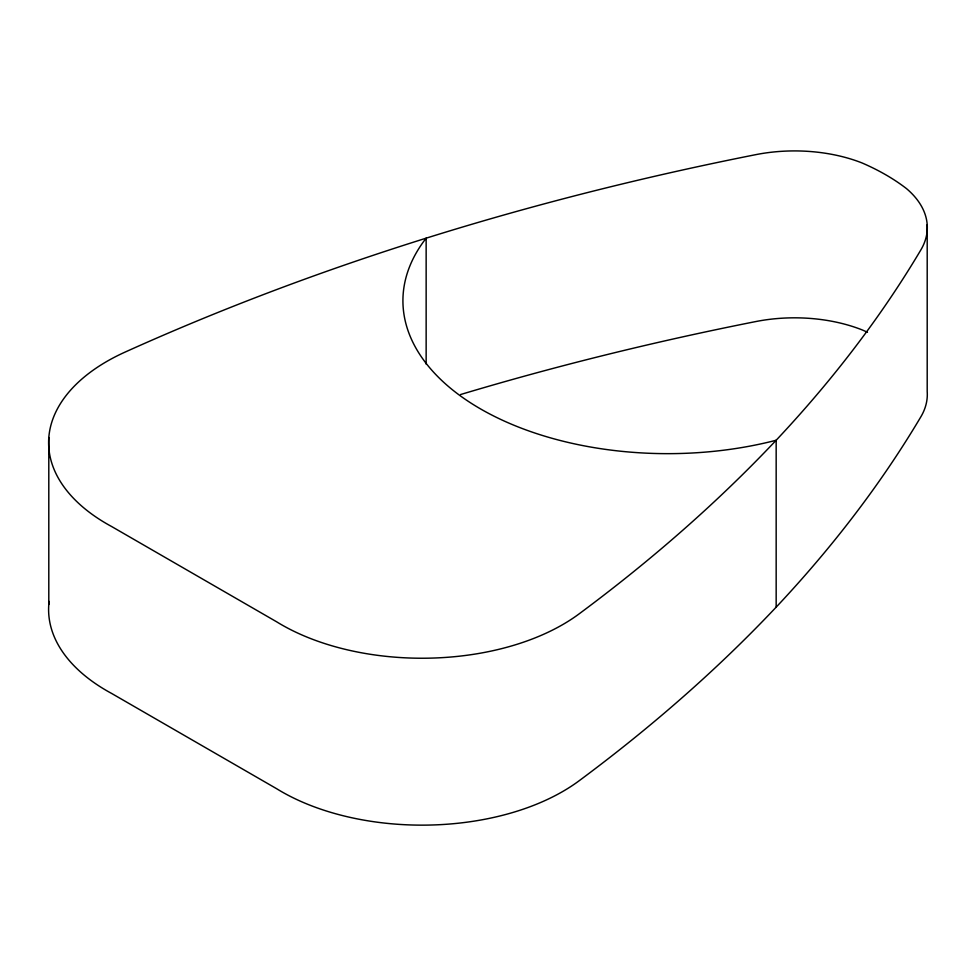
<?xml version="1.0" encoding="UTF-8"?>
<svg xmlns="http://www.w3.org/2000/svg" width="976" height="976" viewBox="0 0 976 976"><rect width="100%" height="100%" fill="white"/><g stroke="black" fill="none" stroke-linecap="round" stroke-linejoin="round"><path stroke-width="1.46" d="M927.2 224.663L927.2 391.571A119.609 69.052 0 0 1 920.844 416.837A2163.133 1248.877 0 0 1 776.164 607.157C715.896 671.012 649.308 728.718 578.829 780.995A199.031 114.912 0 0 1 276.684 788.742L111.654 693.46A199.031 114.912 0 0 1 49.093 601.46M776.164 607.157L776.164 440.249A2163.133 1248.877 0 0 0 920.844 249.929A119.609 69.052 0 0 0 906.448 188.575A219.246 126.575 0 0 0 862.064 162.955A119.609 69.052 0 0 0 755.802 154.647A2163.133 1248.877 0 0 0 125.062 352.104A199.031 114.912 0 0 0 111.654 526.54L276.684 621.834A199.031 114.912 0 0 0 578.829 614.087C649.308 561.81 715.896 504.104 776.164 440.249A264.801 152.878 0 0 1 480.485 408.883A264.801 152.878 0 0 1 426.146 238.168L426.146 364.109M48.8 437.541L48.8 604.449M867.481 332.279A219.246 126.575 0 0 0 862.064 329.864A119.609 69.052 0 0 0 755.802 321.555A2163.133 1248.877 0 0 0 460.574 394.536"/></g></svg>
